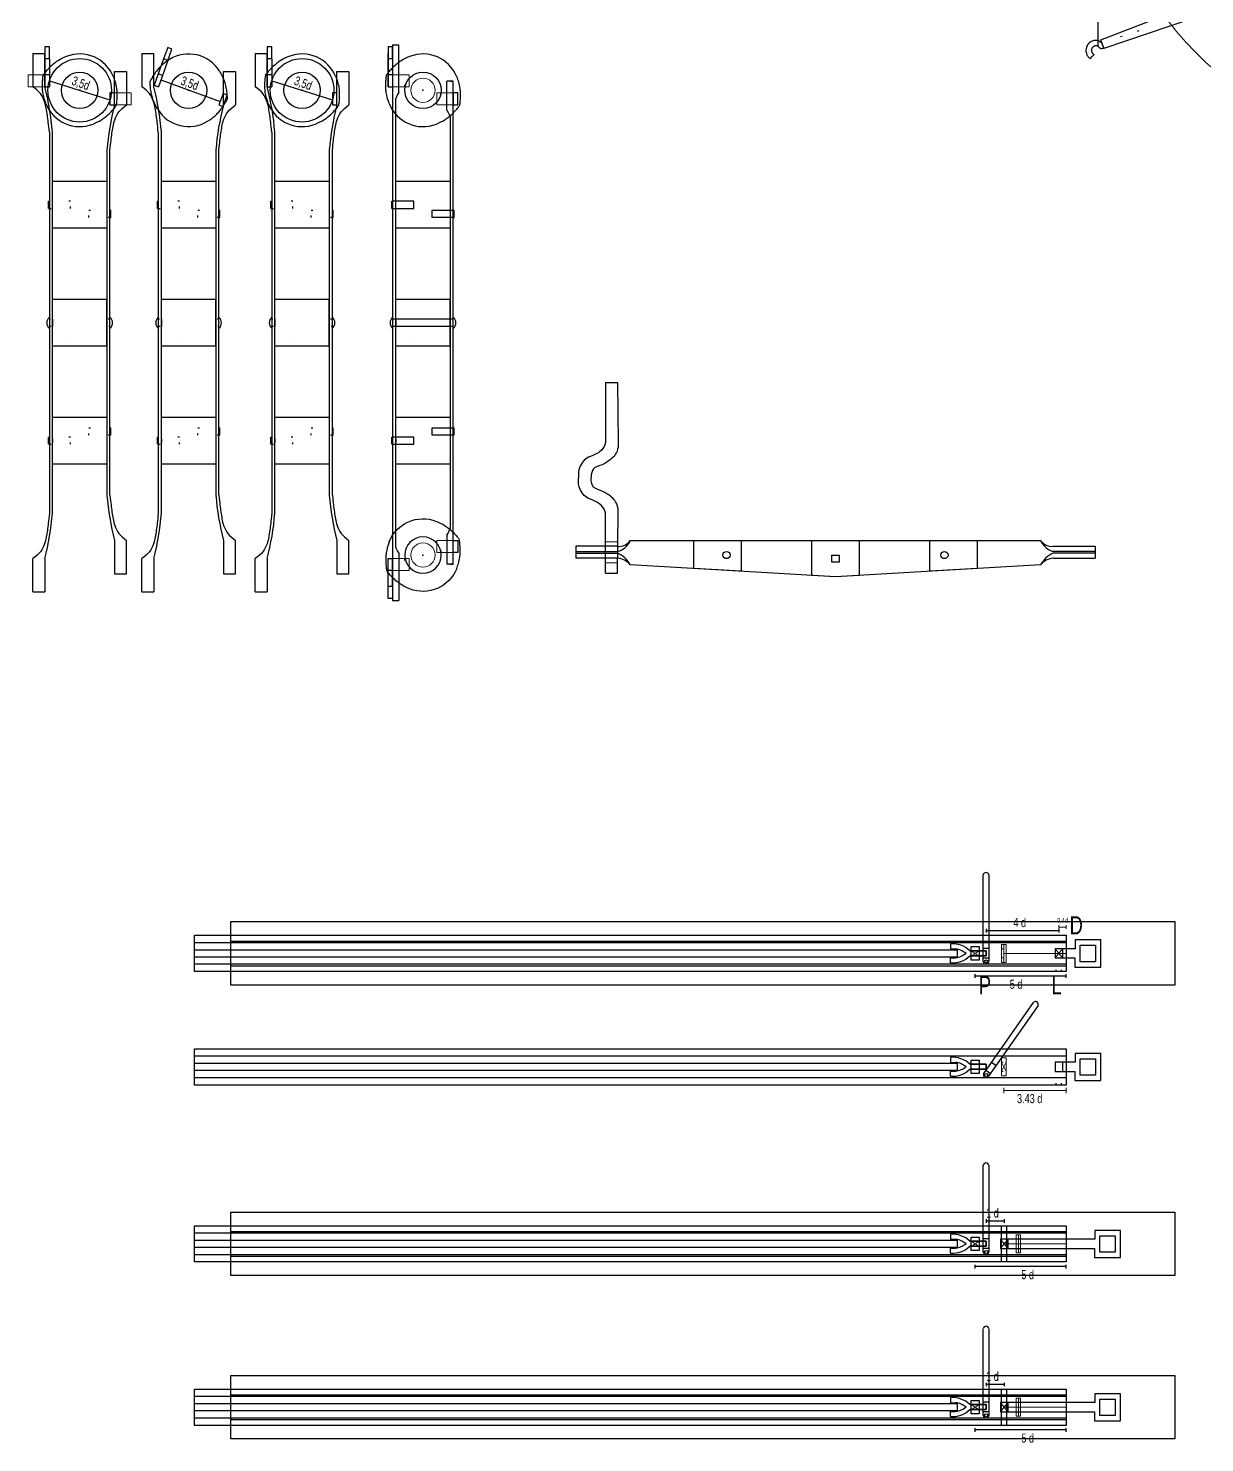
# Model space of a CAD drawing. Header units: centimetres. Extents: x -4 to 447, y -319 to -53.
# Drawn here: x 68.8 to 133.6, y -318.7 to -240.8 of the extents above; entities that cross this region are included whole.
import ezdxf

# ---------------------------------------------------------------- set-up
doc = ezdxf.new("R2010")
doc.units = ezdxf.units.CM
doc.linetypes.add('DOT', pattern=[6.35, 0, -6.35])
doc.linetypes.add('DOT2', pattern=[3.175, 0, -3.175])
for name, color, linetype, lineweight in [('Arm', 7, 'CONTINUOUS', 0), ('Cone hoop', 7, 'CONTINUOUS', 0), ('Helpers', 3, 'CONTINUOUS', 0), ('Letters', 7, 'CONTINUOUS', 0), ('Little ladder', 7, 'CONTINUOUS', 0), ('Measurements (subjective)', 1, 'CONTINUOUS', 0), ('Pi-brackets', 7, 'CONTINUOUS', 0), ('Pitarion', 7, 'CONTINUOUS', 0)]:
    doc.layers.add(name, color=color, linetype=linetype, lineweight=lineweight)
for name, color, linetype in [('Bowstring', 7, 'CONTINUOUS'), ('Case', 7, 'CONTINUOUS'), ('Claw', 7, 'CONTINUOUS'), ('Cone', 7, 'CONTINUOUS'), ('Cone bar', 7, 'CONTINUOUS'), ('Field frame bars', 7, 'CONTINUOUS'), ('Field-frame rings', 7, 'CONTINUOUS'), ('Fork', 7, 'CONTINUOUS'), ('Handle', 7, 'CONTINUOUS'), ('Little ladder beams', 7, 'CONTINUOUS'), ('Little ladder cross-piece', 7, 'CONTINUOUS'), ('Little ladder rungs', 7, 'CONTINUOUS'), ('Measurements (known)', 3, 'CONTINUOUS'), ('Slider', 7, 'CONTINUOUS'), ('Trigger', 7, 'CONTINUOUS')]:
    doc.layers.add(name, color=color, linetype=linetype)
doc.styles.get("Standard").update_dxf_attribs({"font": 'txt', "width": 0.75})

# ---------------------------------------------------------------- blocks, each defined once
blk = doc.blocks.new('Little ladder - top')
at = {"layer": 'Little ladder beams'}
for p, q in [((-1.83, 0.91), (0, 0.91)), ((-1.83, 0.91), (-1.83, 0.25)), ((27.83, 0.91), (26, 0.91)), ((27.83, 0.91), (27.83, 0.25)), ((0, 0.25), (-1.83, 0.25)), ((23.5, 0), (2.5, 0)), ((6.3, 0.05), (6.7, 0.05)), ((6.3, 0), (6.3, 0.05)), ((6.7, 0.05), (6.7, 0)), ((19.3, 0.05), (19.3, 0)), ((19.7, 0.05), (19.7, 0)), ((26, 0.25), (27.83, 0.25)), ((2.5, -0.17), (23.5, -0.17)), ((5.2, -0.17), (7.8, -0.17)), ((6.6, -0.17), (6.4, -0.17)), ((11.7, -0.17), (14.3, -0.17)), ((13.2, -0.17), (12.8, -0.17)), ((18.2, -0.17), (20.8, -0.17)), ((12, -1.17), (12, -1.17)), ((1, -3.59), (-0.83, -3.59)), ((-0.83, -3.59), (-0.83, -4.25)), ((22.5, -3.17), (3.5, -3.17)), ((3.5, -3.34), (22.5, -3.34)), ((7.8, -3.17), (5.2, -3.17)), ((6.8, -3.39), (6.8, -3.34)), ((7.2, -3.34), (7.2, -3.39)), ((12.8, -3.17), (13.2, -3.17)), ((20.8, -3.17), (18.2, -3.17)), ((18.8, -3.34), (18.8, -3.39)), ((19.2, -3.34), (19.2, -3.39)), ((25, -3.59), (26.83, -3.59)), ((26.83, -3.59), (26.83, -4.25)), ((-0.83, -4.25), (1, -4.25)), ((26.83, -4.25), (25, -4.25))]:
    blk.add_line(p, q, dxfattribs=at)
for centre, start, end in [((3.683, 14.519), 255.5292, 265.39753), ((22.317, 14.519), 274.60247, 284.4708), ((4.683, -17.859), 94.60247, 104.4708), ((21.317, -17.859), 75.5292, 85.39753)]:
    blk.add_arc(centre, 14.737, start, end, dxfattribs=at)
for points in [[(2.5, 0), (2.266, 0.022), (1.942, 0.057), (1.571, 0.106), (1.172, 0.17), (0.852, 0.23), (0.35, 0.466), (0.143, 0.718), (0, 0.91)], [(23.5, 0), (23.734, 0.022), (24.058, 0.057), (24.429, 0.106), (24.828, 0.17), (25.148, 0.23), (25.65, 0.466), (25.857, 0.718), (26, 0.91)], [(3.5, -3.34), (3.266, -3.362), (2.942, -3.397), (2.571, -3.446), (2.172, -3.51), (1.852, -3.57), (1.35, -3.806), (1.143, -4.058), (1, -4.25)], [(22.5, -3.34), (22.734, -3.362), (23.058, -3.397), (23.429, -3.446), (23.828, -3.51), (24.148, -3.57), (24.65, -3.806), (24.857, -4.058), (25, -4.25)]]:
    blk.add_open_spline(points, degree=3, dxfattribs=at)
at = {"layer": 'Little ladder cross-piece', "linetype": 'DOT2'}
for p, q in [((12.8, 0), (12.8, -3.34)), ((13.2, -3.34), (13.2, 0))]:
    blk.add_line(p, q, dxfattribs=at)
at = {"layer": 'Little ladder cross-piece'}
for p, q in [((11.7, -0.17), (14.3, -0.17)), ((11.7, -3.17), (11.7, -0.17)), ((14.3, -0.17), (14.3, -3.17)), ((11.7, -3.17), (14.3, -3.17)), ((14.3, -3.17), (11.7, -3.17))]:
    blk.add_line(p, q, dxfattribs=at)
for centre, start, end in [((13, -0.251), 39.96621, 140.03379), ((13, -3.089), 219.96621, 320.03379)]:
    blk.add_arc(centre, 0.391, start, end, dxfattribs=at)
at = {"layer": 'Little ladder rungs', "linetype": 'DOT2'}
for p, q in [((6.3, 0), (6.3, -1.17)), ((6.7, -1.17), (6.7, 0)), ((19.3, 0), (19.3, -1.17)), ((19.7, -1.17), (19.7, 0)), ((6.3, -1.17), (6.7, -1.17)), ((19.3, -1.17), (19.7, -1.17)), ((6.8, -2.17), (7.2, -2.17)), ((6.8, -3.34), (6.8, -2.17)), ((7.2, -2.17), (7.2, -3.34)), ((18.8, -2.17), (19.2, -2.17)), ((18.8, -3.34), (18.8, -2.17)), ((19.2, -2.17), (19.2, -3.34))]:
    blk.add_line(p, q, dxfattribs=at)
at = {"layer": 'Little ladder rungs'}
for p, q in [((19.3, 0.05), (19.7, 0.05)), ((5.2, -0.17), (7.8, -0.17)), ((5.2, -3.17), (5.2, -0.17)), ((5.2, -3.17), (5.2, -0.17)), ((7.8, -0.17), (7.8, -3.17)), ((7.8, -0.17), (7.8, -3.17)), ((18.2, -0.17), (20.8, -0.17)), ((18.2, -3.17), (18.2, -0.17)), ((18.2, -3.17), (18.2, -0.17)), ((20.8, -0.17), (20.8, -3.17)), ((20.8, -0.17), (20.8, -3.17)), ((7.8, -3.17), (5.2, -3.17)), ((6.8, -3.39), (7.2, -3.39)), ((20.8, -3.17), (18.2, -3.17)), ((18.8, -3.39), (19.2, -3.39))]:
    blk.add_line(p, q, dxfattribs=at)
blk = doc.blocks.new('Field-frame bar - curved - top')
at = {"layer": 'Field frame bars'}
for p, q in [((1.54, 0), (0, 0)), ((0, 0), (0, -0.25)), ((0.659, -0.25), (0.659, 0)), ((2.2, 0), (1.54, 0)), ((1.54, -0.25), (1.54, 0)), ((2.2, -0.25), (2.2, 0)), ((1.54, -0.25), (0, -0.25)), ((1.54, -0.25), (2.2, -0.25))]:
    blk.add_line(p, q, dxfattribs=at)
blk = doc.blocks.new('Field-frame bar - straight - top')
at = {"layer": 'Field frame bars'}
for p, q in [((0.66, 0), (0, 0)), ((0, 0), (0, -0.25)), ((0.66, -0.25), (0.66, 0)), ((0, -0.25), (0.66, -0.25))]:
    blk.add_line(p, q, dxfattribs=at)
blk = doc.blocks.new('Ring - top')
at = {"layer": 'Field-frame rings'}
blk.add_circle((0.737, -1.859), 1, dxfattribs=at)
for start, end in [(111.62157, 201.62157), (291.62157, 21.62157)]:
    blk.add_arc((0.737, -1.859), 2, start, end, dxfattribs=at)
for points in [[(0, 0), (0.387, 0.145), (0.792, 0.195), (1.12, 0.192), (1.385, 0.175), (1.576, 0.145), (1.6, 0.137)], [(2.596, -1.122), (2.436, -0.741), (2.196, -0.411), (1.968, -0.175), (1.775, 0.006), (1.622, 0.125), (1.6, 0.137)], [(-1.122, -2.596), (-0.963, -2.978), (-0.722, -3.307), (-0.494, -3.544), (-0.301, -3.725), (-0.148, -3.843), (-0.126, -3.855)], [(1.474, -3.719), (1.087, -3.863), (0.682, -3.914), (0.354, -3.91), (0.089, -3.894), (-0.102, -3.863), (-0.126, -3.855)]]:
    blk.add_open_spline(points, degree=3, dxfattribs=at)
blk.add_point((0.737, -1.859), dxfattribs=at)
blk = doc.blocks.new('Pi-bracket - top')
at = {"layer": 'Pi-brackets'}
for p, q in [((0, -0.91), (0, 0)), ((0, 0), (0.66, 0)), ((0.66, 0), (0.66, -0.91)), ((0, -0.91), (0.66, -0.91))]:
    blk.add_line(p, q, dxfattribs=at)
at = {"layer": 'Pi-brackets', "linetype": 'DOT'}
blk.add_line((0, -0.66), (0.66, -0.66), dxfattribs=at)
blk = doc.blocks.new('Slider - top')
at = {"layer": 'Slider'}
for p, q in [((0, 0), (48, 0)), ((0, -2), (0, 0)), ((48, 0), (48, -2)), ((0, -1.6), (0, -0.4)), ((0, -0.4), (48, -0.4)), ((48, -0.4), (48, -1.6)), ((0, -0.8), (42, -0.8)), ((42, -1.2), (0, -1.2)), ((42, -0.8), (42, -1.2)), ((48, -0.9), (48, -1.1)), ((48, -1.6), (0, -1.6)), ((48, -2), (0, -2))]:
    blk.add_line(p, q, dxfattribs=at)
at = {"layer": 'Slider', "linetype": 'DOT2'}
for p, q in [((47.45, -2.002), (47.45, 0)), ((47.75, -2), (47.75, 0))]:
    blk.add_line(p, q, dxfattribs=at)
blk = doc.blocks.new('Case - top')
at = {"layer": 'Case'}
for p, q in [((0, 0), (17, 0)), ((0, -3.5), (0, 0)), ((17, 0), (24, 0)), ((24, 0), (52, 0)), ((52, 0), (52, -3.5)), ((0, -1.07), (46, -1.07)), ((46, -1.07), (46, -2.43)), ((46, -1.07), (46, -2.43)), ((0, -2.43), (46, -2.43)), ((17, -3.5), (0, -3.5)), ((24, -3.5), (17, -3.5)), ((52, -3.5), (24, -3.5))]:
    blk.add_line(p, q, dxfattribs=at)
blk = doc.blocks.new('Pi-bracket - front')
at = {"layer": 'Pi-brackets'}
for p, q in [((0, -0.25), (0, 0)), ((0, 0), (0.66, 0)), ((0.66, 0), (0.66, -0.25)), ((0, -0.91), (0, -0.25)), ((0.66, -0.25), (0.66, -0.91)), ((0, -0.91), (0, -1.16)), ((0, -1.16), (0.66, -1.16)), ((0.66, -1.16), (0.66, -0.91))]:
    blk.add_line(p, q, dxfattribs=at)
at = {"layer": 'Pi-brackets', "linetype": 'DOT'}
for p, q in [((0, -0.25), (0.66, -0.25)), ((0.66, -0.91), (0, -0.91))]:
    blk.add_line(p, q, dxfattribs=at)
blk = doc.blocks.new('Arm - side')
at = {"layer": 'Cone'}
for p, q in [((0, 0), (0, -1)), ((0, 0), (11, -0.25)), ((11, -0.75), (0, -1)), ((11, -0.25), (11, -0.75))]:
    blk.add_line(p, q, dxfattribs=at)
at = {"layer": 'Cone', "linetype": 'DOT2'}
blk.add_line((0, -0.3), (10.962, -0.549), dxfattribs=at)
at = {"layer": 'Cone bar', "linetype": 'DOT'}
blk.add_line((2.303, -0.352), (2.309, -0.052), dxfattribs=at)
at = {"layer": 'Cone bar', "linetype": 'DOT2'}
for p, q in [((2.309, -0.052), (2.303, -0.352)), ((2.303, -0.352), (11, -0.55))]:
    blk.add_line(p, q, dxfattribs=at)
at = {"layer": 'Cone bar'}
for p, q in [((11, -0.45), (11, -0.25)), ((11.267, -0.468), (11.277, -0.462)), ((11.61, -0.492), (11.602, -0.482)), ((11.698, -0.271), (11.682, -0.274))]:
    blk.add_line(p, q, dxfattribs=at)
for points in [[(10.962, -0.549), (11, -0.554), (11.033, -0.58), (11.053, -0.621), (11.07, -0.664), (11.093, -0.716), (11.164, -0.768), (11.243, -0.808), (11.321, -0.833), (11.414, -0.848), (11.543, -0.842), (11.624, -0.822), (11.734, -0.771), (11.813, -0.714), (11.892, -0.629), (11.959, -0.513), (11.983, -0.44), (12.001, -0.329), (12, -0.232), (11.982, -0.155), (11.947, -0.06), (11.914, -0.01), (11.888, 0.035), (11.621, -0.118)], [(11, -0.25), (11.087, -0.259), (11.124, -0.268), (11.171, -0.299), (11.193, -0.326), (11.207, -0.357), (11.228, -0.416), (11.254, -0.455), (11.286, -0.488), (11.328, -0.518), (11.381, -0.54), (11.425, -0.549), (11.466, -0.549), (11.509, -0.543), (11.552, -0.528), (11.61, -0.492), (11.635, -0.469), (11.664, -0.429), (11.678, -0.403), (11.69, -0.37), (11.699, -0.322), (11.698, -0.271), (11.683, -0.21), (11.658, -0.161), (11.618, -0.115)]]:
    blk.add_open_spline(points, degree=3, dxfattribs=at)
at = {"layer": 'Cone hoop'}
for p, q in [((3.003, -0.018), (4.003, -0.041)), ((3.003, -0.068), (3.003, -0.018)), ((3.003, -0.068), (3.003, -0.952)), ((4.003, -0.091), (4.003, -0.041)), ((4.003, -0.091), (4.003, -0.929)), ((3.003, -0.952), (3.003, -1.002)), ((3.003, -1.002), (4.003, -0.979)), ((4.003, -0.929), (4.003, -0.979))]:
    blk.add_line(p, q, dxfattribs=at)
blk = doc.blocks.new('Little ladder 2 - front')
at = {"layer": 'Little ladder beams'}
for p, q in [((0, 0), (0, -0.66)), ((2.3, 0), (0, 0)), ((3, 0.32), (25.6, 0.32)), ((26.3, 0), (28.6, 0)), ((28.6, 0), (28.6, -0.66)), ((0, -0.28), (2.3, -0.28)), ((0, -0.38), (2.3, -0.38)), ((2.3, -0.66), (0, -0.66)), ((14.1, -0.48), (14.5, -0.48)), ((14.1, -0.88), (14.1, -0.48)), ((14.5, -0.48), (14.5, -0.88)), ((28.6, -0.28), (26.3, -0.28)), ((28.6, -0.38), (26.3, -0.38)), ((26.3, -0.66), (28.6, -0.66)), ((14.3, -1.68), (2.999, -1.021)), ((14.5, -0.88), (14.1, -0.88)), ((25.601, -1.021), (14.3, -1.68))]:
    blk.add_line(p, q, dxfattribs=at)
for centre in [(8.3, -0.48), (20.3, -0.48)]:
    blk.add_circle(centre, 0.2, dxfattribs=at)
for centre, radius, start, end in [((2.389, 0.731), 0.736, 263.0629, 326.07144), ((2.063, 0.704), 1.012, 283.51317, 337.68942), ((26.211, 0.731), 0.736, 213.92856, 276.9371), ((26.537, 0.704), 1.012, 202.31058, 256.48683), ((1.756, -1.676), 1.405, 27.7736, 67.22646), ((2.206, -1.701), 1.045, 40.59154, 84.82717), ((26.844, -1.676), 1.405, 112.77354, 152.2264), ((26.394, -1.701), 1.045, 95.17283, 139.40846)]:
    blk.add_arc(centre, radius, start, end, dxfattribs=at)
at = {"layer": 'Little ladder cross-piece'}
for p, q in [((13, -1.604), (13, 0.32)), ((13, 0.32), (15.6, 0.32)), ((15.6, 0.32), (15.6, -1.604)), ((14.3, -1.68), (13, -1.604)), ((15.6, -1.604), (14.3, -1.68))]:
    blk.add_line(p, q, dxfattribs=at)
at = {"layer": 'Little ladder rungs'}
for p, q in [((6.5, 0.32), (9.1, 0.32)), ((6.5, -1.225), (6.5, 0.32)), ((9.1, 0.32), (9.1, -1.377)), ((19.5, 0.32), (22.1, 0.32)), ((19.5, -1.377), (19.5, 0.32)), ((22.1, 0.32), (22.1, -1.225)), ((9.1, -1.377), (6.5, -1.225)), ((22.1, -1.225), (19.5, -1.377))]:
    blk.add_line(p, q, dxfattribs=at)
blk = doc.blocks.new('Field-frame bar - curved - front')
at = {"layer": 'Field frame bars'}
for p, q in [((0, 0), (0, -3.3)), ((0, 0), (0.66, 0)), ((0.66, 0), (0.7, -3.3)), ((0, -10.5), (0, -7.2)), ((0.66, -10.5), (0.7, -7.2)), ((0, -10.5), (0.66, -10.5))]:
    blk.add_line(p, q, dxfattribs=at)
for points in [[(0, -3.3), (-0.1, -3.7), (-0.6, -4), (-1.072, -4.146), (-1.3, -4.4), (-1.5, -4.8), (-1.5, -5.1), (-1.5, -5.25)], [(0.7, -3.3), (0.7, -3.7), (0.5, -4.1), (-0.1, -4.5), (-0.4, -4.6), (-0.7, -4.7), (-0.8, -5), (-0.8, -5.25)], [(0, -7.2), (-0.1, -6.8), (-0.6, -6.5), (-1.072, -6.354), (-1.3, -6.1), (-1.5, -5.7), (-1.5, -5.4), (-1.5, -5.25)], [(0.7, -7.2), (0.7, -6.8), (0.5, -6.4), (-0.1, -6), (-0.4, -5.9), (-0.7, -5.8), (-0.8, -5.5), (-0.8, -5.25)]]:
    blk.add_open_spline(points, degree=3, dxfattribs=at)

msp = doc.modelspace()

# ---------------------------------------------------------------- linework, layer by layer
at = {"layer": 'Bowstring'}
msp.add_line((127.759, -209.131), (127.759, -241.774), dxfattribs=at)
at = {"layer": 'Claw'}
for p, q in [((119.628, -291.227), (119.628, -291.502)), ((119.628, -291.502), (119.917, -291.502)), ((119.628, -292.26), (119.628, -291.986)), ((119.628, -291.986), (119.917, -291.986)), ((120.71, -291.607), (121.6, -291.607)), ((120.71, -291.881), (121.6, -291.881)), ((121.6, -291.607), (120.713, -291.607)), ((121.6, -291.881), (120.713, -291.881)), ((121.6, -291.881), (121.6, -291.607)), ((121.6, -291.607), (121.6, -291.881)), ((119.628, -297.477), (119.628, -297.752)), ((119.628, -297.752), (119.917, -297.752)), ((119.628, -298.51), (119.628, -298.236)), ((119.628, -298.236), (119.917, -298.236)), ((120.71, -297.857), (121.6, -297.857)), ((120.71, -298.131), (121.6, -298.131)), ((121.6, -297.857), (120.713, -297.857)), ((121.6, -298.131), (120.713, -298.131)), ((121.6, -298.131), (121.6, -297.857)), ((121.6, -297.857), (121.6, -298.131)), ((119.628, -307.227), (119.628, -307.502)), ((119.628, -307.502), (119.917, -307.502)), ((120.71, -307.607), (121.6, -307.607)), ((121.6, -307.607), (120.713, -307.607)), ((121.6, -307.881), (121.6, -307.607)), ((121.6, -307.607), (121.6, -307.881)), ((119.628, -308.26), (119.628, -307.986)), ((119.628, -307.986), (119.917, -307.986)), ((120.71, -307.881), (121.6, -307.881)), ((121.6, -307.881), (120.713, -307.881)), ((119.628, -316.227), (119.628, -316.502)), ((119.628, -316.502), (119.917, -316.502)), ((119.628, -317.26), (119.628, -316.986)), ((119.628, -316.986), (119.917, -316.986)), ((120.71, -316.607), (121.6, -316.607)), ((120.71, -316.881), (121.6, -316.881)), ((121.6, -316.607), (120.713, -316.607)), ((121.6, -316.881), (120.713, -316.881)), ((121.6, -316.881), (121.6, -316.607)), ((121.6, -316.607), (121.6, -316.881))]:
    msp.add_line(p, q, dxfattribs=at)
for centre, radius, start, end in [((119.75, -292.611), 1.389, 46.29118, 95.01049), ((119.75, -290.876), 1.389, 264.98951, 313.70882), ((119.793, -292.583), 1.088, 50.14842, 83.4544), ((119.793, -290.904), 1.088, 276.5456, 309.85158), ((119.75, -298.861), 1.389, 46.29118, 95.01049), ((119.75, -297.126), 1.389, 264.98951, 313.70882), ((119.793, -298.833), 1.088, 50.14842, 83.4544), ((119.793, -297.154), 1.088, 276.5456, 309.85158), ((119.75, -308.611), 1.389, 46.29118, 95.01049), ((119.793, -308.583), 1.088, 50.14842, 83.4544), ((119.793, -306.904), 1.088, 276.5456, 309.85158), ((119.75, -306.876), 1.389, 264.98951, 313.70882), ((119.75, -317.611), 1.389, 46.29118, 95.01049), ((119.75, -315.876), 1.389, 264.98951, 313.70882), ((119.793, -317.583), 1.088, 50.14842, 83.4544), ((119.793, -315.904), 1.088, 276.5456, 309.85158)]:
    msp.add_arc(centre, radius, start, end, dxfattribs=at)
at = {"layer": 'Field frame bars'}
msp.add_line((88.66, -244), (88.66, -242.17), dxfattribs=at)
at = {"layer": 'Fork'}
for p, q in [((120.777, -292.113), (120.777, -291.375)), ((120.777, -291.375), (121.223, -291.375)), ((121.223, -291.375), (121.223, -292.113)), ((121.223, -291.607), (120.777, -291.607)), ((121.223, -291.893), (120.777, -291.893)), ((121.223, -292.113), (120.777, -292.113)), ((120.777, -298.363), (120.777, -297.625)), ((120.777, -297.625), (121.223, -297.625)), ((121.223, -297.625), (121.223, -298.363)), ((121.223, -297.857), (120.777, -297.857)), ((121.223, -298.143), (120.777, -298.143)), ((121.223, -298.363), (120.777, -298.363)), ((120.777, -308.113), (120.777, -307.375)), ((120.777, -307.375), (121.223, -307.375)), ((121.223, -307.607), (120.777, -307.607)), ((121.223, -307.375), (121.223, -308.113)), ((121.223, -307.893), (120.777, -307.893)), ((121.223, -308.113), (120.777, -308.113)), ((120.777, -317.113), (120.777, -316.375)), ((120.777, -316.375), (121.223, -316.375)), ((121.223, -316.375), (121.223, -317.113)), ((121.223, -316.607), (120.777, -316.607)), ((121.223, -316.893), (120.777, -316.893)), ((121.223, -317.113), (120.777, -317.113))]:
    msp.add_line(p, q, dxfattribs=at)
at = {"layer": 'Handle'}
for p, q in [((127.927, -291.01), (126.505, -291.01)), ((126.505, -291.01), (126.505, -291.499)), ((126.786, -292.209), (126.786, -291.303)), ((126.786, -291.303), (127.622, -291.303)), ((127.622, -291.303), (127.622, -292.209)), ((127.919, -292.509), (127.919, -291.01)), ((126.505, -291.499), (125.394, -291.499)), ((125.394, -291.499), (125.394, -292.001)), ((125.394, -292.001), (126.493, -292.001)), ((125.806, -291.499), (125.806, -292.001)), ((126.493, -292.001), (126.493, -292.509)), ((127.622, -292.209), (126.786, -292.209)), ((126.493, -292.509), (127.919, -292.509)), ((127.927, -297.26), (126.505, -297.26)), ((126.505, -297.26), (126.505, -297.749)), ((126.786, -298.459), (126.786, -297.553)), ((126.786, -297.553), (127.622, -297.553)), ((127.622, -297.553), (127.622, -298.459)), ((127.919, -298.759), (127.919, -297.26)), ((126.505, -297.749), (125.394, -297.749)), ((125.394, -297.749), (125.394, -298.251)), ((125.394, -298.251), (126.493, -298.251)), ((125.806, -297.749), (125.806, -298.251)), ((126.493, -298.251), (126.493, -298.759)), ((127.622, -298.459), (126.786, -298.459)), ((126.493, -298.759), (127.919, -298.759)), ((129.008, -307.01), (127.585, -307.01)), ((127.585, -307.01), (127.585, -307.499)), ((129, -308.509), (129, -307.01)), ((122.391, -307.499), (122.391, -308.001)), ((127.585, -307.499), (122.391, -307.499)), ((122.802, -307.499), (122.802, -308.001)), ((127.867, -308.209), (127.867, -307.303)), ((127.867, -307.303), (128.703, -307.303)), ((128.703, -307.303), (128.703, -308.209)), ((122.391, -308.001), (127.574, -308.001)), ((127.574, -308.001), (127.574, -308.509)), ((127.574, -308.509), (129, -308.509)), ((128.703, -308.209), (127.867, -308.209)), ((129.008, -316.01), (127.585, -316.01)), ((127.585, -316.01), (127.585, -316.499)), ((127.867, -317.209), (127.867, -316.303)), ((127.867, -316.303), (128.703, -316.303)), ((128.703, -316.303), (128.703, -317.209)), ((129, -317.509), (129, -316.01)), ((122.391, -316.499), (122.391, -317.001)), ((127.585, -316.499), (122.391, -316.499)), ((122.391, -317.001), (127.574, -317.001)), ((122.802, -316.499), (122.802, -317.001)), ((127.574, -317.001), (127.574, -317.509)), ((127.574, -317.509), (129, -317.509)), ((128.703, -317.209), (127.867, -317.209))]:
    msp.add_line(p, q, dxfattribs=at)
at = {"layer": 'Helpers'}
for p, q in [((122.569, -292.25), (122.569, -291.25)), ((122.569, -291.25), (122.569, -291.5)), ((120.777, -291.607), (121.223, -291.893)), ((121.223, -291.607), (120.777, -291.893)), ((121.441, -291.607), (121.441, -291.457)), ((121.441, -291.881), (121.441, -292.031)), ((126, -291.75), (122.569, -291.75)), ((122.569, -292.25), (122.569, -292)), ((125.394, -291.499), (125.806, -292.001)), ((125.806, -291.499), (125.394, -292.001)), ((122.694, -297.75), (122.444, -298.25)), ((122.444, -297.75), (122.694, -298.25)), ((120.777, -307.607), (121.223, -307.893)), ((121.223, -307.607), (120.777, -307.893)), ((121.441, -307.607), (121.441, -307.457)), ((122.391, -307.499), (122.802, -308.001)), ((122.802, -307.499), (122.391, -308.001)), ((126, -307.75), (122.569, -307.75)), ((123.375, -308.25), (123.375, -307.25)), ((123.375, -307.25), (123.375, -307.5)), ((121.441, -307.881), (121.441, -308.031)), ((123.375, -308.25), (123.375, -308)), ((123.375, -317.25), (123.375, -316.25)), ((123.375, -316.25), (123.375, -316.5)), ((120.777, -316.607), (121.223, -316.893)), ((121.223, -316.607), (120.777, -316.893)), ((121.441, -316.607), (121.441, -316.457)), ((121.441, -316.881), (121.441, -317.031)), ((122.391, -316.499), (122.802, -317.001)), ((122.802, -316.499), (122.391, -317.001)), ((126, -316.75), (122.569, -316.75)), ((123.375, -317.25), (123.375, -317))]:
    msp.add_line(p, q, dxfattribs=at)
for centre, radius in [((144.683, -230.579), 16.321), ((90.58, -244.196), 0.667), ((90.58, -269.804), 0.667)]:
    msp.add_circle(centre, radius, dxfattribs=at)
at = {"layer": 'Little ladder beams'}
for p, q in [((88.9, -241.7), (89.25, -241.7)), ((88.9, -241.7), (88.9, -272.3)), ((89.25, -244.32), (89.25, -241.7)), ((92.25, -243.7), (91.9, -243.7)), ((91.9, -245.3), (91.9, -243.7)), ((92.08, -243.7), (92.25, -243.7)), ((92.25, -270.3), (92.25, -243.7)), ((89.08, -269.324), (89.08, -244.676)), ((92.08, -245.656), (92.08, -268.344)), ((89.08, -251.8), (89.08, -249.2)), ((92.08, -249.2), (92.08, -251.8)), ((88.86, -250.3), (88.91, -250.3)), ((88.86, -250.7), (88.91, -250.7)), ((92.25, -250.8), (92.3, -250.8)), ((92.25, -251.2), (92.3, -251.2)), ((89.08, -258.3), (89.08, -255.7)), ((89.08, -256.8), (89.08, -257.2)), ((92.08, -257.2), (92.08, -256.8)), ((90.08, -258), (90.08, -258)), ((89.08, -264.8), (89.08, -262.2)), ((92.08, -262.2), (92.08, -264.8)), ((88.86, -263.7), (88.86, -263.3)), ((88.86, -263.3), (88.91, -263.3)), ((92.25, -262.8), (92.3, -262.8)), ((92.3, -263.2), (92.25, -263.2)), ((88.91, -263.7), (88.86, -263.7)), ((89.08, -263.4), (89.08, -263.6)), ((91.9, -268.7), (91.9, -270.3)), ((89.25, -269.68), (89.25, -272.3)), ((92.25, -270.3), (91.9, -270.3)), ((92.08, -270.3), (92.25, -270.3)), ((88.9, -272.3), (89.25, -272.3))]:
    msp.add_line(p, q, dxfattribs=at)
for points in [[(89.25, -244.32), (89.135, -244.454), (89.08, -244.676), (89.08, -244.676)], [(91.9, -245.3), (92.015, -245.434), (92.07, -245.656), (92.07, -245.656)], [(91.9, -268.7), (92.015, -268.566), (92.07, -268.344), (92.07, -268.344)], [(89.25, -269.68), (89.135, -269.546), (89.08, -269.324), (89.08, -269.324)]]:
    msp.add_open_spline(points, degree=3, dxfattribs=at)
at = {"layer": 'Little ladder cross-piece'}
for p, q in [((89.08, -258.3), (89.08, -255.7)), ((89.08, -255.7), (92.08, -255.7)), ((92.08, -258.3), (92.08, -255.7)), ((92.08, -255.7), (92.08, -258.3)), ((92.25, -256.8), (88.91, -256.8)), ((88.91, -257.2), (92.25, -257.2)), ((92.08, -258.3), (89.08, -258.3))]:
    msp.add_line(p, q, dxfattribs=at)
for centre, start, end in [((89.161, -257), 129.96621, 230.03379), ((91.999, -257), 309.96621, 50.03379)]:
    msp.add_arc(centre, 0.391, start, end, dxfattribs=at)
at = {"layer": 'Little ladder rungs'}
for p, q in [((89.08, -251.8), (89.08, -249.2)), ((89.08, -249.2), (92.08, -249.2)), ((89.08, -249.2), (92.08, -249.2)), ((92.08, -249.2), (92.08, -251.8)), ((88.86, -250.7), (88.86, -250.3)), ((90.08, -250.3), (88.91, -250.3)), ((88.91, -250.7), (90.08, -250.7)), ((90.08, -250.7), (90.08, -250.3)), ((91.08, -251.2), (91.08, -250.8)), ((91.08, -250.8), (92.25, -250.8)), ((92.3, -251.2), (92.3, -250.8)), ((92.25, -251.2), (91.08, -251.2)), ((92.08, -251.8), (89.08, -251.8)), ((92.08, -251.8), (89.08, -251.8)), ((89.08, -264.8), (89.08, -262.2)), ((89.08, -262.2), (92.08, -262.2)), ((89.08, -262.2), (92.08, -262.2)), ((92.08, -262.2), (92.08, -264.8)), ((90.08, -263.3), (88.91, -263.3)), ((90.08, -263.7), (90.08, -263.3)), ((91.08, -263.2), (91.08, -262.8)), ((91.08, -262.8), (92.25, -262.8)), ((92.25, -263.2), (91.08, -263.2)), ((92.3, -263.2), (92.3, -262.8)), ((88.91, -263.7), (90.08, -263.7)), ((92.08, -264.8), (89.08, -264.8)), ((92.08, -264.8), (89.08, -264.8))]:
    msp.add_line(p, q, dxfattribs=at)
at = {"layer": 'Measurements (known)'}
for p, q in [((70, -243.674), (73.34, -244.718)), ((76.139, -243.624), (79.408, -244.814)), ((82.25, -243.674), (85.59, -244.718)), ((121.6, -290.4), (121.6, -290.6)), ((125.6, -290.5), (121.6, -290.5)), ((125.6, -290.4), (125.6, -290.6)), ((121, -293.1), (121, -292.9)), ((126, -293), (121, -293)), ((126, -293.1), (126, -292.9)), ((121.6, -306.4), (121.6, -306.6)), ((122.596, -306.5), (121.6, -306.5)), ((122.596, -306.4), (122.596, -306.6)), ((121, -309.1), (121, -308.9)), ((126, -309), (121, -309)), ((126, -309.1), (126, -308.9)), ((121.6, -315.4), (121.6, -315.6)), ((122.596, -315.5), (121.6, -315.5)), ((122.596, -315.4), (122.596, -315.6)), ((121, -318.1), (121, -317.9)), ((126, -318.1), (126, -317.9)), ((126, -318), (121, -318))]:
    msp.add_line(p, q, dxfattribs=at)
for centre in [(71.671, -244.196), (83.921, -244.196)]:
    msp.add_circle(centre, 1.75, dxfattribs=at)
at = {"layer": 'Measurements (subjective)'}
for p, q in [((125.6, -290.2), (125.6, -290.4)), ((125.6, -290.3), (126, -290.3)), ((126, -290.2), (126, -290.4)), ((122.569, -299.45), (122.569, -299.15)), ((126, -299.45), (126, -299.15)), ((122.569, -299.3), (126, -299.3))]:
    msp.add_line(p, q, dxfattribs=at)
at = {"layer": 'Pitarion'}
for p, q in [((122.444, -292.25), (122.444, -291.25)), ((122.694, -291.25), (122.444, -291.25)), ((122.694, -292.25), (122.694, -291.25)), ((122.694, -292.25), (122.444, -292.25)), ((122.444, -298.5), (122.444, -297.5)), ((122.694, -297.5), (122.444, -297.5)), ((122.694, -298.5), (122.694, -297.5)), ((122.694, -298.5), (122.444, -298.5)), ((123.25, -308.25), (123.25, -307.25)), ((123.5, -307.25), (123.25, -307.25)), ((123.5, -308.25), (123.5, -307.25)), ((123.5, -308.25), (123.25, -308.25)), ((123.25, -317.25), (123.25, -316.25)), ((123.5, -316.25), (123.25, -316.25)), ((123.5, -317.25), (123.5, -316.25)), ((123.5, -317.25), (123.25, -317.25))]:
    msp.add_line(p, q, dxfattribs=at)
at = {"layer": 'Pitarion', "linetype": 'DOT2'}
for p, q in [((122.444, -291.5), (122.694, -291.5)), ((122.444, -292), (122.694, -292)), ((122.444, -297.75), (122.694, -297.75)), ((122.444, -298.25), (122.694, -298.25)), ((123.25, -307.5), (123.5, -307.5)), ((123.25, -308), (123.5, -308)), ((123.25, -316.5), (123.5, -316.5)), ((123.25, -317), (123.5, -317))]:
    msp.add_line(p, q, dxfattribs=at)
at = {"layer": 'Slider'}
for p, q in [((78, -306.75), (126, -306.75)), ((78, -308.75), (78, -306.75)), ((122.443, -308.752), (122.443, -306.75)), ((122.743, -308.75), (122.743, -306.75)), ((126, -306.75), (126, -308.75)), ((78, -308.35), (78, -307.15)), ((78, -307.15), (126, -307.15)), ((78, -307.55), (120, -307.55)), ((120, -307.55), (120, -307.95)), ((126, -307.15), (126, -308.35)), ((126, -307.65), (126, -307.85)), ((120, -307.95), (78, -307.95)), ((126, -308.35), (78, -308.35)), ((126, -308.75), (78, -308.75)), ((78, -315.75), (126, -315.75)), ((78, -317.75), (78, -315.75)), ((78, -317.35), (78, -316.15)), ((78, -316.15), (126, -316.15)), ((122.443, -317.752), (122.443, -315.75)), ((122.743, -317.75), (122.743, -315.75)), ((126, -315.75), (126, -317.75)), ((126, -316.15), (126, -317.35)), ((78, -316.55), (120, -316.55)), ((120, -316.95), (78, -316.95)), ((120, -316.55), (120, -316.95)), ((126, -316.65), (126, -316.85)), ((126, -317.35), (78, -317.35)), ((126, -317.75), (78, -317.75))]:
    msp.add_line(p, q, dxfattribs=at)
at = {"layer": 'Trigger'}
for p, q in [((121.441, -292.207), (121.441, -287.424)), ((121.746, -287.424), (121.746, -292.181)), ((121.441, -291.457), (121.746, -291.457)), ((121.441, -291.993), (121.746, -291.993)), ((121.464, -298.364), (124.208, -294.445)), ((124.457, -294.62), (121.729, -298.517)), ((121.587, -298.188), (121.836, -298.363)), ((121.894, -297.749), (122.144, -297.924)), ((121.441, -308.207), (121.441, -303.424)), ((121.746, -303.424), (121.746, -308.181)), ((121.441, -307.457), (121.746, -307.457)), ((121.441, -307.993), (121.746, -307.993)), ((121.441, -317.207), (121.441, -312.424)), ((121.746, -312.424), (121.746, -317.181)), ((121.441, -316.457), (121.746, -316.457)), ((121.441, -316.993), (121.746, -316.993))]:
    msp.add_line(p, q, dxfattribs=at)
for centre in [(121.6, -292.197), (121.6, -298.447), (121.6, -308.197), (121.6, -317.197)]:
    msp.add_circle(centre, 0.0855, dxfattribs=at)
for centre, radius, start, end in [((121.594, -287.445), 0.154, 8.15148, 171.84852), ((121.594, -292.186), 0.152, 177.82526, 2.17474), ((124.32, -294.551), 0.154, 333.15148, 136.84852), ((121.601, -298.434), 0.152, 142.82526, 327.17474), ((121.594, -303.445), 0.154, 8.15148, 171.84852), ((121.594, -308.186), 0.152, 177.82526, 2.17474), ((121.594, -312.445), 0.154, 8.15148, 171.84852), ((121.594, -317.186), 0.152, 177.82526, 2.17474)]:
    msp.add_arc(centre, radius, start, end, dxfattribs=at)

# ---------------------------------------------------------------- block references
at = {"layer": 'Arm'}
for name, p, rotation in [('Arm - side', (138.506, -238.36), 200), ('Ring - top', (69.811, -244.933), 90), ('Ring - top', (75.967, -245.245), 100), ('Ring - top', (82.061, -244.933), 90), ('Ring - top', (88.721, -244.933), 90)]:
    msp.add_blockref(name, p, dxfattribs=dict(at, rotation=rotation))
at = {"layer": 'Arm', "yscale": -1, "rotation": 270}
msp.add_blockref('Ring - top', (88.721, -269.067), dxfattribs=at)
at = {"layer": 'Field frame bars'}
for name, p, rotation in [('Field-frame bar - curved - top', (69.75, -244), 90), ('Field-frame bar - curved - top', (75.768, -243.915), 70), ('Field-frame bar - curved - top', (82, -244), 90), ('Field-frame bar - curved - top', (88.66, -244), 90), ('Field-frame bar - straight - top', (73.34, -245), 90), ('Field-frame bar - straight - top', (79.34, -245), 70), ('Field-frame bar - straight - top', (85.59, -245), 90), ('Field-frame bar - straight - top', (92.25, -245), 90)]:
    msp.add_blockref(name, p, dxfattribs=dict(at, rotation=rotation))
msp.add_blockref('Field-frame bar - curved - front', (100.64, -260.3), dxfattribs=at)
at = {"layer": 'Field frame bars', "yscale": -1, "rotation": 270}
for name, p in [('Field-frame bar - straight - top', (92.25, -269)), ('Field-frame bar - curved - top', (88.66, -270))]:
    msp.add_blockref(name, p, dxfattribs=at)
at = {"layer": 'Little ladder', "rotation": 90}
for p in [(70, -270), (76, -270), (82.25, -270)]:
    msp.add_blockref('Little ladder - top', p, dxfattribs=at)
at = {"layer": 'Little ladder'}
msp.add_blockref('Little ladder 2 - front', (99, -269.32), dxfattribs=at)
at = {"layer": 'Pi-brackets'}
for p, rotation in [((69.75, -243.341), 270), ((88.91, -244.001), 90), ((73.59, -245), 90), ((92.25, -244.34), 270)]:
    msp.add_blockref('Pi-bracket - top', p, dxfattribs=dict(at, rotation=rotation))
at = {"layer": 'Pi-brackets', "yscale": -1}
for p, rotation in [((92.25, -269.66), 90), ((88.91, -269.999), 270)]:
    msp.add_blockref('Pi-bracket - top', p, dxfattribs=dict(at, rotation=rotation))
at = {"layer": 'Pi-brackets'}
msp.add_blockref('Pi-bracket - front', (100.64, -269.07), dxfattribs=at)
at = {"layer": 'Slider'}
for name, p in [('Case - top', (80, -290)), ('Slider - top', (78, -290.75)), ('Slider - top', (78, -297)), ('Case - top', (80, -306)), ('Case - top', (80, -315))]:
    msp.add_blockref(name, p, dxfattribs=at)

# ---------------------------------------------------------------- texts
at = {"layer": 'Letters', "linetype": 'CONTINUOUS', "lineweight": 15, "char_height": 1, "width": 100, "attachment_point": 7}
for s, insert in [('D', (126.2, -290.7)), ('P', (121.2, -294)), ('L', (125.2, -294))]:
    msp.add_mtext(s, dxfattribs=dict(at, insert=insert))
at = {"layer": 'Measurements (known)', "char_height": 0.5, "width": 100, "attachment_point": 1, "rotation": 340}
for insert in [(71.361, -243.399), (77.361, -243.399), (83.611, -243.399)]:
    msp.add_mtext('3,5d', dxfattribs=dict(at, insert=insert))
at = {"layer": 'Measurements (known)', "char_height": 0.5, "width": 100, "attachment_point": 1}
for s, insert in [('4 d', (123.1, -289.8)), ('5 d', (122.9, -293.2)), ('1 d', (121.6, -305.8)), ('5 d', (123.537, -309.2)), ('1 d', (121.6, -314.8)), ('5 d', (123.537, -318.2))]:
    msp.add_mtext(s, dxfattribs=dict(at, insert=insert))
at = {"layer": 'Measurements (subjective)', "width": 100, "attachment_point": 1}
for s, insert, char_height in [('0,4d', (125.5, -289.8), 0.25), ('3.43 d', (123.3, -299.5), 0.5)]:
    msp.add_mtext(s, dxfattribs=dict(at, insert=insert, char_height=char_height))

doc.saveas('drawing.dxf')
